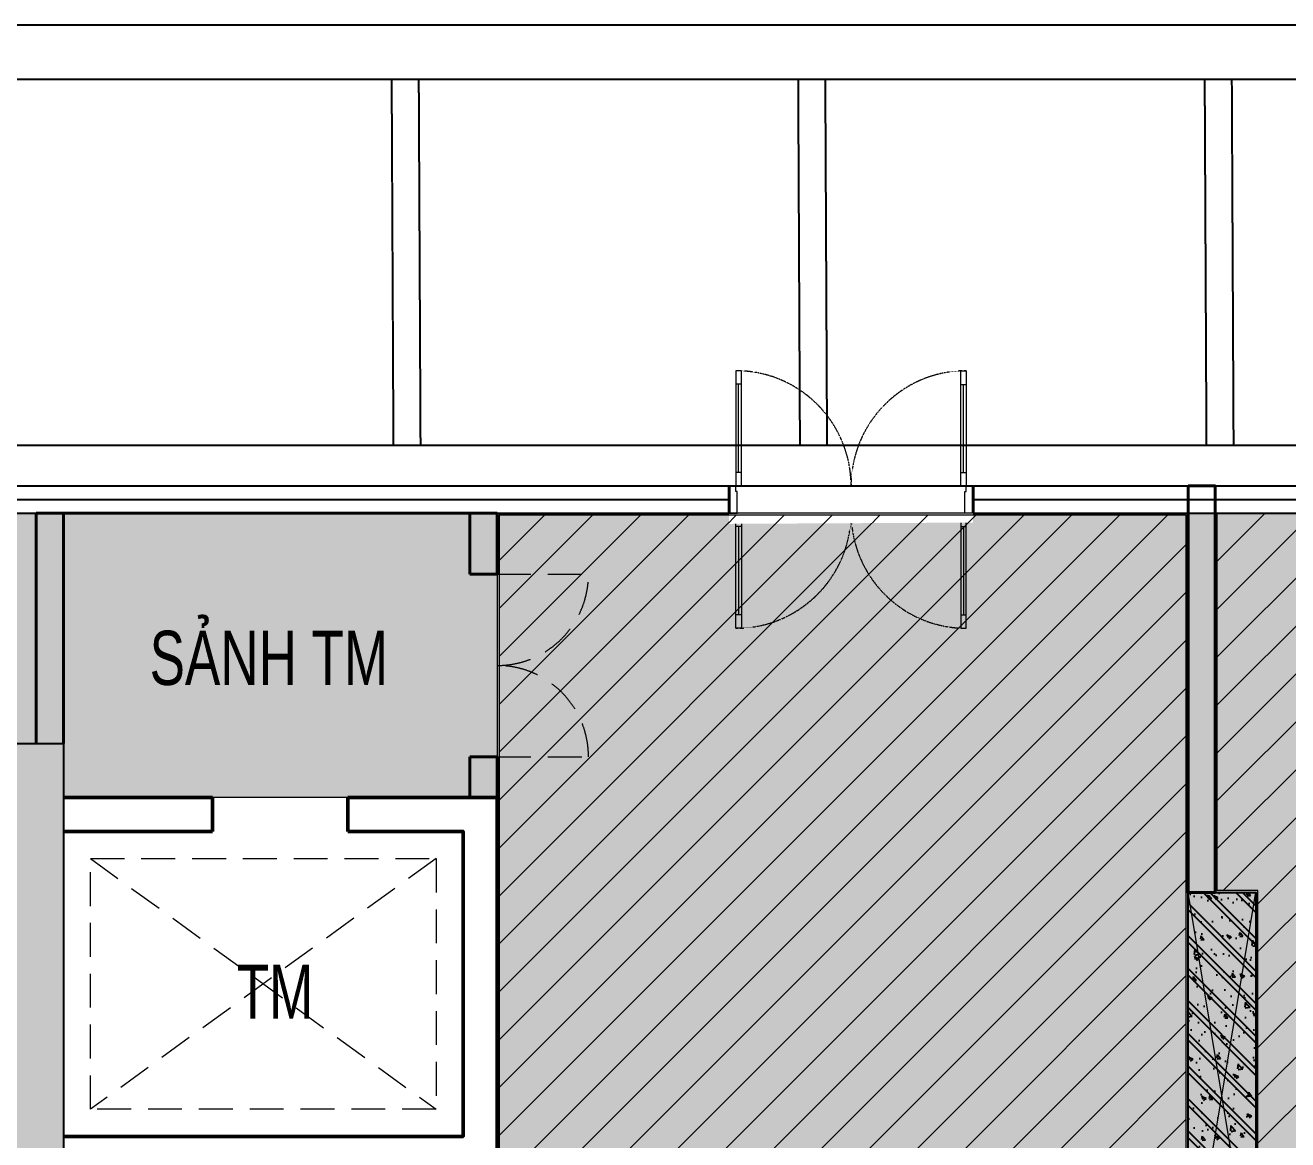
# Model space of a CAD drawing. Header units: millimetres. Extents: x -11451263 to 11578383104, y -507 to 1450429.
# Drawn here: x 11457701 to 11467018, y 1040534 to 1048759 of the extents above; entities that cross this region are included whole.
import ezdxf
from ezdxf.enums import TextEntityAlignment as Align

# ---------------------------------------------------------------- set-up
doc = ezdxf.new("R2010")
doc.units = ezdxf.units.MM
doc.header["$MEASUREMENT"] = 0
for name, pattern in [('DASH', [0.35, 0.25, -0.1]), ('DASHED2', [0.375, 0.25, -0.125]), ('HIDDEN2', [0.1875, 0.125, -0.0625])]:
    doc.linetypes.add(name, pattern=pattern)
doc.layers.get('0').update_dxf_attribs({"linetype": 'CONTINUOUS', "lineweight": 13})
doc.layers.get('Defpoints').update_dxf_attribs({"color": 5, "linetype": 'CONTINUOUS', "lineweight": 13})
for name, color, linetype in [('A-GLAZ', 135, 'CONTINUOUS'), ('canopy', 2, 'DASH'), ('KT-Net cot vach', 6, 'CONTINUOUS'), ('KT-Text', 7, 'CONTINUOUS'), ('xref.asix of  podium$0$xref.asix of  podium$0$AUDIT_I_220805193045-5', 6, 'CONTINUOUS'), ('xref.asix of  podium$0$xref.asix of  podium$0$KC2-DIM', 251, 'CONTINUOUS')]:
    doc.layers.add(name, color=color, linetype=linetype)
for name, color, linetype, lineweight in [('CUA', 37, 'CONTINUOUS', 13), ('D-building block', 8, 'CONTINUOUS', 13), ('DO DIEN TICH THONG THUY', 141, 'CONTINUOUS', 13), ('KT-Kich thuoc', 159, 'CONTINUOUS', 18), ('KT-Net cat', 1, 'CONTINUOUS', 40), ('KT-Net cot', 2, 'CONTINUOUS', 50), ('KT-Net thay', 7, 'CONTINUOUS', 25), ('KT-Net to mau', 159, 'CONTINUOUS', 18), ('KT-Vat lieu', 250, 'CONTINUOUS', 9)]:
    doc.layers.add(name, color=color, linetype=linetype, lineweight=lineweight)
doc.styles.add('Xref_ST_MBDV Cot vach 30.7.2022$0$Arial', font='arial.ttf', dxfattribs={"width": 0.7})
pattern_1 = [(45, (0, 0), (-176.7766952966369, 176.7766952966369), [])]

# ---------------------------------------------------------------- blocks, each defined once
blk = doc.blocks.new('*U135')
h = blk.add_hatch()
h.set_pattern_fill('VATLIEU04', color=250, scale=40, style=0, pattern_type=2)
h.set_pattern_definition([(49.99999999999999, (-449.9999999999709, 3049.999999999995), (286.9040730403014, -25.10085399303804), [30, -330]), (355, (-449.9999999999709, 3049.999999999995), (-55.50053344520001, 300.8768534800047), [24, -264]), (100.4514, (-426.0913279999709, 3047.908263999995), (231.4037526856086, 275.7758168243814), [25.496076, -280.4568448]), (46.18420000000001, (-449.9999999999709, 3129.999999999995), (426.8964194502578, -66.20760573160723), [45, -495]), (96.6356, (-414.4253019999708, 3124.482677199995), (373.8650822194813, 389.6471483601767), [38.2441152, -420.6852]), (351.1842, (-449.9999999999709, 3129.999999999995), (373.8647780534509, 389.6474403701299), [36, -396]), (21, (-409.9999999999709, 3109.999999999995), (238.7628208473847, -161.0475562661355), [30, -330]), (326.0000000000001, (-409.9999999999709, 3109.999999999995), (97.32613276863269, 290.0600180187412), [24, -264]), (71.4514, (-390.1031067999709, 3096.579357599995), (336.089051432596, 129.012198683981), [25.496076, -280.4568448]), (37.50000000000001, (-449.9999999999709, 3049.999999999995), (4.863942126916267, 133.1575415325246), [0, -260.8, 0, -268, 0, -265]), (7.499999999999999, (-449.9999999999709, 3049.999999999995), (105.2278149768594, 157.7646847529441), [0, -152.8, 0, -254.8, 0, -101]), (327.5, (-539.1999999999709, 3049.999999999995), (213.5289744689636, -9.021948693751902), [0, -100, 0, -312, 0, -414]), (317.5, (-579.1999999999709, 3049.999999999995), (233.2744677369545, 40.04199293292709), [0, -130, 0, -207.2, 0, -294]), (45, (-449.9999999999709, 3049.999999999995), (-120.2081528017131, 120.2081528017131), []), (45, (-449.9999999999709, 3098.999999999995), (-120.2081528017131, 120.2081528017131), [])])
h.paths.add_polyline_path([(-475, -474.9999999999998), (25, -475.0000000000047), (25.0000000000291, 2524.999999999995), (-474.9999999999709, 2525)])
at = {"color": 6, "ltscale": 0.25}
blk.add_lwpolyline([(-475, -474.9999999999998), (25, -475.0000000000047), (25.0000000000291, 2524.999999999995), (-474.9999999999709, 2525)], close=True, dxfattribs=at)
at = {"layer": 'Defpoints', "linetype": 'ByBlock', "ltscale": 30}
for p, q in [((25, -475.0000000000047), (-474.9999999999709, 2525)), ((-475, -474.9999999999998), (25.0000000000291, 2524.999999999995))]:
    blk.add_line(p, q, dxfattribs=at)
blk = doc.blocks.new('xref.asix of  podium$0$xref.asix of  podium$0$MBCot-PN-flat-22')
at = {"layer": 'xref.asix of  podium$0$xref.asix of  podium$0$AUDIT_I_220805193045-5', "linetype": 'ByBlock', "xscale": -1, "rotation": 359.9999999999985}
blk.add_blockref('*U135', (81111.80464432202, -17601.61661195522), dxfattribs=at)
blk = doc.blocks.new('*U232')
at = {"layer": 'CUA'}
for p, q in [((11462986.06236183, 1045059.265409328), (11462946.06236186, 1045059.263757837)), ((11462966.06236185, 1045059.264583582), (11462966.08919857, 1044409.264584284)), ((11464606.06236015, 1045059.332294696), (11464646.06236012, 1045059.333946187)), ((11464626.06236014, 1045059.333120442), (11464626.08919686, 1044409.333121143)), ((11462986.08919855, 1044409.265410029), (11462946.08919859, 1044409.263758539)), ((11464606.08919688, 1044409.332295398), (11464646.08919684, 1044409.333946888))]:
    blk.add_line(p, q, dxfattribs=at)
for points in [[(11462896.04997266, 1045359.336010444), (11462956.04997261, 1045359.33848768), (11462956.05658164, 1045199.26417059), (11462946.05658165, 1045199.263757718), (11462946.05823314, 1045159.263757752), (11462896.05823318, 1045159.261693389)], [(11464696.04997083, 1045359.41032752), (11464636.04997088, 1045359.407850284), (11464636.05657991, 1045199.333533195), (11464646.0565799, 1045199.333946067), (11464646.05823139, 1045159.333946101), (11464696.05823135, 1045159.336010465)], [(11462946.05823314, 1045159.263757752), (11462986.0582331, 1045159.265409242), (11462986.09332728, 1044309.265410114), (11462946.09332731, 1044309.263758624)], [(11464646.05823139, 1045159.333946101), (11464606.05823143, 1045159.332294611), (11464606.0933256, 1044309.332295483), (11464646.09332557, 1044309.333946974)]]:
    blk.add_lwpolyline(points, close=True, dxfattribs=at)
at = {"layer": 'CUA', "linetype": 'HIDDEN2'}
for centre, radius, start, end in [((11462946.05823314, 1045159.263757752), 849.9999998530715, 270.0024048669189, 0.002365586658900835), ((11464646.0582314, 1045159.333946103), 849.9999998541882, 180.0023655866589, 270.0023263197432)]:
    blk.add_arc(centre, radius, start, end, dxfattribs=at)
blk = doc.blocks.new('KHHFG-flat-35')
blk.add_wipeout([(-1884.308435667306, 79.61530733713857), (-1884.1622696518896, -238.4600480737863), (-84.11101673729695, -264.06321000750177), (-84.28365837223805, 70.29762198869139)]).dxf.layer = 'KT-Kich thuoc'
at = {"layer": 'KT-Net cat'}
for p, q in [((-1884.16385435313, -200.0777921419358), (-1884.172111805528, -0.07779231236781925)), ((-84.16385588608682, -200.0034750658087), (-84.172113340348, -0.003475236357189715))]:
    blk.add_line(p, q, dxfattribs=at)
at = {"layer": 'CUA'}
blk.add_blockref('*U232', (-11464780.22573229, -1045359.339485681), dxfattribs=at)
blk = doc.blocks.new('*U258')
at = {"layer": 'CUA'}
for p, q in [((11462986.08919855, 1046109.406610859), (11462946.08919859, 1046109.40826235)), ((11462966.06236185, 1045459.407437306), (11462966.08919857, 1046109.407436605)), ((11464606.08919688, 1046109.339725491), (11464646.08919684, 1046109.338074)), ((11464626.06236014, 1045459.338900447), (11464626.08919686, 1046109.338899745)), ((11462986.06236183, 1045459.406611561), (11462946.06236186, 1045459.408263051)), ((11464606.06236015, 1045459.339726192), (11464646.06236012, 1045459.338074702))]:
    blk.add_line(p, q, dxfattribs=at)
for points in [[(11462946.05823314, 1045359.408263137), (11462986.0582331, 1045359.406611646), (11462986.09332728, 1046209.406610774), (11462946.09332731, 1046209.408262265)], [(11464646.05823139, 1045359.338074787), (11464606.05823143, 1045359.339726278), (11464606.0933256, 1046209.339725406), (11464646.09332557, 1046209.338073915)], [(11462896.04997266, 1045159.336010444), (11462956.04997261, 1045159.333533209), (11462956.05658164, 1045319.407850298), (11462946.05658165, 1045319.408263171), (11462946.05823314, 1045359.408263137), (11462896.05823318, 1045359.4103275)], [(11464696.04997083, 1045159.261693368), (11464636.04997088, 1045159.264170604), (11464636.05657991, 1045319.338487694), (11464646.0565799, 1045319.338074821), (11464646.05823139, 1045359.338074787), (11464696.05823135, 1045359.336010424)]]:
    blk.add_lwpolyline(points, close=True, dxfattribs=at)
at = {"layer": 'CUA', "linetype": 'HIDDEN2'}
for centre, radius, start, end in [((11462946.05823314, 1045359.408263136), 849.9999998530715, 359.9976344133411, 89.99759513308109), ((11464646.0582314, 1045359.338074785), 849.9999998541882, 89.99767368025677, 179.9976344133411)]:
    blk.add_arc(centre, radius, start, end, dxfattribs=at)
blk = doc.blocks.new('KHHFG-flat-48')
blk.add_wipeout([(-1884.308435667306, -79.6153073371388), (-1884.1622696518896, 238.4600480737863), (-84.11101673729695, 264.06321000738535), (-84.28365837223805, -70.2976219886915)]).dxf.layer = 'KT-Kich thuoc'
at = {"layer": 'KT-Net cat'}
for p, q in [((-1884.16385435313, 200.0777921419358), (-1884.172111805528, 0.07779231236781925)), ((-84.16385588608682, 200.0034750658087), (-84.172113340348, 0.003475236357189715))]:
    blk.add_line(p, q, dxfattribs=at)
at = {"layer": 'CUA'}
blk.add_blockref('*U258', (-11464780.22573229, -1045159.332535207), dxfattribs=at)
blk = doc.blocks.new('NHÀ TRE T1-flat-1')
at = {"layer": 'D-building block', "linetype": 'DASHED2', "ltscale": 1000}
for p, q in [((2750.000000001863, 9849.999999999534), (200.0000000018626, 7999.999999999302)), ((200.0000000018626, 9849.999999999534), (2750.000000001863, 7999.999999999302))]:
    blk.add_line(p, q, dxfattribs=at)
for points in [[(3200.000000001863, 11949.99999775935), (3875.000000001863, 11949.99999775935)], [(3200.000000001863, 10599.99999775935), (3875.000000001863, 10599.99999775935)]]:
    blk.add_lwpolyline(points, dxfattribs=at)
blk.add_lwpolyline([(200.0000000018626, 9849.999999999534), (2750.000000001863, 9849.999999999534), (2750.000000001863, 7999.999999999302), (200.0000000018626, 7999.999999999302)], close=True, dxfattribs=at)
for centre, start, end in [((3200.000000001863, 11949.99999775935), 270, 0), ((3200.000000001863, 10599.99999775935), 0, 90)]:
    blk.add_arc(centre, 675, start, end, dxfattribs=at)
at = {"layer": 'KT-Net cat'}
for p, q in [((-200, 10700.00000000116), (-199.9999999962747, 12399.99999552045)), ((0, 10700.0000000007), (3.725290298461914e-09, 12399.99999551999)), ((3000.000000001863, 11949.99999775935), (3000.000000001863, 12399.99999551976)), ((3200.000000001863, 11949.99999775935), (3200.000000001863, 12399.99999551976)), ((3000.000000001863, 11949.99999775947), (3200.000000001863, 11949.99999775935)), ((3000.000000001863, 10299.9999999993), (3000.000000001863, 10599.99999775947)), ((3000.000000001863, 10599.99999775947), (3200.000000001863, 10599.99999775947)), ((3200.000000001863, 10299.9999999993), (3200, 10599.99999775947))]:
    blk.add_line(p, q, dxfattribs=at)
blk.add_lwpolyline([(8299.999989718199, 12600.00078354101), (8299.999989718199, 9600.0000004787), (8499.999989718199, 9600.0000004787), (8499.999989718199, 12600.00078354101)], close=True, dxfattribs=at)
blk.add_lwpolyline([(-199.9999999962747, 12399.99999552045), (3200.000000001863, 12399.999995513)], dxfattribs=at)
at = {"layer": 'KT-Net cot'}
for p, q in [((1.862645149230957e-09, 10299.99999999953), (1100.000000001863, 10299.99999999965)), ((1100.000000001863, 10299.99999999942), (1100.000000001863, 10049.99999999942)), ((2100.000000001863, 10299.99999999953), (3200.000000001863, 10299.9999999993)), ((2100.000000001863, 10299.99999999942), (2100.000000001863, 10049.99999999942))]:
    blk.add_line(p, q, dxfattribs=at)
for points in [[(1.862645149230957e-09, 7549.999999999534), (3200.000000001863, 7549.999999999302), (3200.000000001863, 10299.9999999993)], [(1.862645149230957e-09, 7799.999999999534), (2950.000000001863, 7799.999999999302), (2950.000000001863, 10049.9999999993), (2100.000000001863, 10049.99999999942)], [(1100.000000001863, 10049.99999999942), (1.862645149230957e-09, 10049.99999999953)]]:
    blk.add_lwpolyline(points, dxfattribs=at)
blk = doc.blocks.new('jghhjkghjkgj')
at = {"true_color": 0x93e6c6}
h = blk.add_hatch(color=111, dxfattribs=at)
h.dxf.hatch_style = 1
edge = h.paths.add_edge_path()
edge.add_line((11420665.34617715, 1047209.882184248), (11420627.0198351, 1046737.039440222))
edge.add_line((11420627.0198351, 1046737.039440222), (11420555.11735718, 1045834.29335869))
edge.add_arc((11420539.18812136, 1034072.541282242), 11761.76286312525, 28.674925205226316, 89.92240293626242, ccw=False)
edge.add_line((11430858.44420531, 1039716.300625292), (11431846.39290526, 1040058.618995413))
edge.add_line((11431846.39290526, 1040058.618995413), (11442618.08432915, 1043790.946242613))
edge.add_line((11442618.08432915, 1043790.946242613), (11443599.04307722, 1044106.122740515))
edge.add_line((11443599.04307722, 1044106.122740515), (11445650.15752504, 1044814.266165571))
edge.add_line((11445650.15752504, 1044814.266165571), (11445924.43929978, 1044019.805259973))
edge.add_line((11445924.43929978, 1044019.805259973), (11449043.7437544, 1045096.739177929))
edge.add_line((11449043.7437544, 1045096.739177929), (11449908.54899499, 1042591.858865889))
edge.add_line((11449908.54899499, 1042591.858865889), (11449435.94962094, 1042428.694811801))
edge.add_line((11449435.94962094, 1042428.694811801), (11450046.81770679, 1040659.3352269))
edge.add_line((11450046.81770679, 1040659.3352269), (11451833.09404434, 1040659.335226901))
edge.add_line((11451833.09404434, 1040659.335226901), (11451833.10186881, 1032959.335226136))
edge.add_line((11451833.10186881, 1032959.335226136), (11454833.10186806, 1032959.335226136))
edge.add_line((11454833.10186806, 1032959.335226136), (11454833.10186881, 1043459.335226903))
edge.add_line((11454833.10186881, 1043459.335226903), (11457983.10186881, 1043459.335226903))
edge.add_line((11457983.10186881, 1043459.335226903), (11457983.08678705, 1045159.320591468))
edge.add_line((11457983.08678705, 1045159.320591468), (11454935.61559436, 1045159.336010444))
edge.add_arc((11455108.64900212, 1049735.161953887), 4579.09637645701, 202.8297763266191, 267.8344100927352, ccw=False)
edge.add_line((11450888.27153881, 1047958.497187512), (11447601.05328171, 1057460.138691272))
edge.add_line((11447601.05328171, 1057460.138691272), (11441999.28549394, 1055526.137843724))
edge.add_line((11441999.28549394, 1055526.137843724), (11438932.14856026, 1054467.214554804))
edge.add_line((11438932.14856026, 1054467.214554804), (11431464.6703579, 1051889.081693271))
edge.add_line((11431464.6703579, 1051889.081693271), (11428612.24178358, 1060150.513312586))
edge.add_line((11428612.24178358, 1060150.513312586), (11425776.65565228, 1059171.532506769))
edge.add_line((11425776.65565228, 1059171.53250677), (11428353.90306842, 1051706.580273164))
edge.add_line((11428353.90306842, 1051706.580273164), (11425423.63876334, 1050694.911985658))
edge.add_line((11425423.63876334, 1050694.911985658), (11422485.40206504, 1049673.514908576))
edge.add_arc((11423650.2071781, 1046908.875863671), 3000.000000000176, 112.8467952194632, 174.2415130644879)
at = {"true_color": 0xf28888}
h = blk.add_hatch(color=11, dxfattribs=at)
h.dxf.hatch_style = 1
edge = h.paths.add_edge_path()
edge.add_line((11466283.08677676, 1045159.335215801), (11466283.08677676, 1032759.335220281))
edge.add_line((11466283.08677676, 1032759.335220281), (11454833.10188411, 1032759.335211071))
edge.add_line((11454833.10188411, 1032759.335211071), (11454833.10188672, 1032759.335226902))
edge.add_line((11454833.10188672, 1032759.335226902), (11446133.10186902, 1032759.3352269))
edge.add_line((11446133.10186902, 1032759.3352269), (11446133.10186902, 1033609.887757531))
edge.add_line((11446133.10186902, 1033609.887757531), (11445918.34170108, 1034231.933613925))
edge.add_line((11445918.34170108, 1034231.933613925), (11441901.02721401, 1032844.963307458))
edge.add_line((11441901.02721401, 1032844.963307458), (11442357.91166952, 1031521.612310319))
edge.add_line((11442357.91166952, 1031521.612310319), (11437915.23475826, 1029987.786419866))
edge.add_line((11437915.23475826, 1029987.786419866), (11437458.35030321, 1031311.137415706))
edge.add_line((11437458.35030321, 1031311.137415706), (11434312.39998763, 1030200.561528921))
edge.add_line((11434312.39998763, 1030200.561528921), (11435976.77098569, 1025390.916321477))
edge.add_arc((11440657.9651616, 1026868.049281125), 4908.716807176173, 197.5128920587287, 269.9282477989292)
edge.add_line((11440651.81791748, 1021959.336323082), (11485787.3255549, 1021959.335528439))
edge.add_arc((11485787.3255549, 1026814.91715749), 4855.581629050896, 270, 361.0120359737786)
edge.add_arc((11484052.80172972, 1026784.276452285), 6590.376070164582, 1.012035973778448, 7.072161650935872)
edge.add_line((11490593.03739566, 1027595.679052872), (11489889.44111853, 1030859.31749462))
edge.add_line((11489889.44111853, 1030859.31749462), (11485433.10186893, 1030859.31749462))
edge.add_line((11485433.10186893, 1030859.31749462), (11482533.20086868, 1030859.324810097))
edge.add_line((11482533.20086868, 1030859.324810097), (11475333.10290397, 1030859.310179142))
edge.add_line((11475333.10290397, 1030859.310179142), (11475333.10290397, 1032759.16139457))
edge.add_line((11475333.10290397, 1032759.16139457), (11475083.10187549, 1032759.335220757))
edge.add_line((11475083.10187549, 1032759.335220757), (11475083.10187549, 1043199.335220757))
edge.add_line((11475083.10187549, 1043199.335220757), (11475083.08677676, 1044046.175538429))
edge.add_line((11475083.08677676, 1044046.175538429), (11475083.08677676, 1045159.336010444))
edge.add_line((11475083.08677676, 1045159.336010444), (11466283.08677676, 1045159.335215801))
at = {"true_color": 0x40c9a2}
h = blk.add_hatch(color=113, dxfattribs=at)
h.dxf.hatch_style = 1
h.paths.add_polyline_path([(11461183.08678704, 1045159.336010444), (11466284.30328021, 1045159.336010444), (11466284.30328021, 1032958.117569539), (11461183.08678704, 1032958.117569539), (11461183.08678705, 1043059.320595948), (11457983.10186881, 1043059.320595948), (11457983.08678163, 1045159.320591468)])
for points, elevation in [([(11451833.10186881, 1032959.335226136), (11454833.10186806, 1032959.335226136), (11454833.10186881, 1043459.335226903), (11457983.10186881, 1043459.335226903), (11457983.08678705, 1045159.320591468), (11454935.61559436, 1045159.336010444, -0.2914953560425002), (11450888.27153881, 1047958.497187512)], 3.131082881101363e-10), ([(11482533.20086868, 1030859.324810097), (11475333.10290397, 1030859.310179142), (11475333.10290397, 1032759.16139457), (11475083.10187549, 1032759.335220757), (11475083.10187549, 1043199.335220757), (11475083.08677676, 1044046.175538429), (11475083.08677676, 1045159.336010444), (11466283.08677676, 1045159.335215801), (11466283.08677676, 1032759.335220281), (11454833.10188411, 1032759.335211071), (11454833.10188672, 1032759.335226902), (11446133.10186902, 1032759.3352269), (11446133.10186902, 1033609.887757531), (11445918.34170108, 1034231.933613925), (11441901.02721401, 1032844.963307458), (11442357.91166952, 1031521.612310319), (11437915.23475826, 1029987.786419866), (11437458.35030321, 1031311.137415706), (11434312.39998763, 1030200.561528921), (11435976.77098569, 1025390.916321477, 0.3269245432217827), (11440651.81791748, 1021959.336323082), (11485787.3255549, 1021959.335528439, 0.4193965546108029)], -7.59479239525951e-05)]:
    blk.add_lwpolyline(points, format="xyb", dxfattribs=dict(elevation=elevation))
at = {"elevation": -0.0003900927901394197}
blk.add_lwpolyline([(11461183.08678704, 1045159.336010444), (11466284.30328021, 1045159.336010444), (11466284.30328021, 1032958.117569539), (11461183.08678704, 1032958.117569539), (11461183.08678705, 1043059.320595948), (11457983.10186881, 1043059.320595948), (11457983.08678163, 1045159.320591468)], close=True, dxfattribs=at)
blk = doc.blocks.new('khgklh')
at = {"layer": 'canopy', "ltscale": 5}
for p, q in [((35795.05456908047, -50143.52765791037, -0.002397642729168218), (35782.00238749199, -47443.77889962483, -0.002397642729168218)), ((35995.05686206557, -50143.51848901843, -0.002397642729168218), (35982.00472480617, -47443.77889962483, -0.002397642729168218)), ((38795.08896386437, -50143.39012453088, -0.002397642729168218), (38782.03744719364, -47443.77889962483, -0.002397642729168218)), ((38995.09125685133, -50143.38095563871, -0.002397642729168218), (38982.03978450969, -47443.77889962483, -0.002397642729168218)), ((41795.12335865013, -50143.25259115116, -0.002397642729168218), (41782.07250689901, -47443.77889962459, -0.002397642729168218)), ((41995.12565163709, -50143.24342225923, -0.002397642729168218), (41982.07484421134, -47443.77889962459, -0.002397642729168218))]:
    blk.add_line(p, q, dxfattribs=at)
at = {"layer": 'canopy', "ltscale": 5, "elevation": -0.000390093371837867}
for points in [[(19045.48237139918, -30418.85341841867, -0.2272385897093034), (21085.51649207622, -32265.95292707533), (26450.37127753347, -47772.97778105375, 0.2908633368540378), (30314.69158861227, -50443.77889962576), (50708.34043556824, -50442.84397452872)], [(20965.13765138388, -31434.38537503872, -0.05972579019755635), (21366.39038236067, -32160.24109380646), (26730.54548132606, -47665.24351544806, 0.2898295105465972), (30320.5859976355, -50143.77862908773), (50208.39540595375, -50142.86689366063)]]:
    blk.add_lwpolyline(points, format="xyb", dxfattribs=at)
at = {"layer": 'canopy', "ltscale": 5}
for points in [[(50608.40915871225, -50442.84855577152), (50608.34043567255, -48943.78348401829, 0.4142135623730771), (48708.34043556824, -47043.77889962494), (31495.28562568873, -47043.77889962494)], [(50208.39540595375, -50142.86689366063), (50208.34043609351, -48943.80182159168, 0.4142135623727768), (48708.33995301276, -47443.77889962436), (31495.28562568873, -47443.77889962506)]]:
    blk.add_lwpolyline(points, format="xyb", dxfattribs=at)

msp = doc.modelspace()

# ---------------------------------------------------------------- hatches: boundary and pattern name
at = {"layer": 'DO DIEN TICH THONG THUY'}
h = msp.add_hatch(dxfattribs=at)
h.set_pattern_fill('ANSI31', color=256, scale=2000)
h.set_pattern_definition(pattern_1)
h.paths.add_polyline_path([(11466498.08677676, 1045159.336010444), (11475068.08677676, 1045159.336010444), (11475068.08677676, 1032744.368280936), (11475118.08678724, 1032744.209079081), (11475118.08678724, 1024974.335012296), (11474468.10261971, 1024974.335012296), (11474468.10261971, 1023444.335012296), (11475118.10186902, 1023444.335012296), (11475118.10186902, 1021959.336323082), (11466648.08677676, 1021959.336323082), (11466648.08677676, 1023444.335012296), (11467298.10261971, 1023444.335012296), (11467298.10261971, 1024974.335012296), (11466648.08677676, 1024974.335012296), (11466648.08677676, 1032744.320596427), (11466798.08677676, 1032744.320596427), (11466798.08677676, 1035774.240212874), (11466498.08677676, 1035774.330703531), (11466498.08677676, 1039344.320596427), (11466798.10438463, 1039344.320596427), (11466798.08668916, 1042374.244736724), (11466498.08677676, 1042374.244736724)])
at = {"layer": 'KT-Vat lieu'}
h = msp.add_hatch(dxfattribs=at)
h.set_pattern_fill('BTCT', color=256, scale=30)
h.set_pattern_definition([(49.99999999999999, (11491756.15174879, 1015288.920648109), (215.178054780226, -18.82564049477853), [22.5, -247.5]), (355, (11491756.15174879, 1015288.920648109), (-41.6254000839, 225.6576401100035), [18, -198]), (100.4514, (11491774.08325279, 1015287.351846109), (173.5528145142065, 206.8318626182861), [19.122057, -210.3426336]), (46.18420000000001, (11491756.15174879, 1015348.920648109), (320.1723145876933, -49.65570429870542), [33.75, -371.25]), (96.6356, (11491782.83277229, 1015344.782656009), (280.398811664611, 292.2353612701325), [28.6830864, -315.5139]), (351.1842, (11491756.15174879, 1015348.920648109), (280.3985835400882, 292.2355802775974), [27, -297]), (21, (11491786.15174879, 1015333.920648109), (179.0721156355385, -120.7856671996016), [22.5, -247.5]), (326.0000000000001, (11491786.15174879, 1015333.920648109), (72.99459957647451, 217.5450135140559), [18, -198]), (71.4514, (11491801.07441869, 1015323.855166309), (252.066788574447, 96.75914901298572), [19.122057, -210.3426336]), (37.50000000000001, (11491756.15174879, 1015288.920648109), (3.647956595187201, 99.86815614939344), [0, -195.6, 0, -201, 0, -198.75]), (7.499999999999999, (11491756.15174879, 1015288.920648109), (78.92086123264458, 118.3235135647081), [0, -114.6, 0, -191.1, 0, -75.75]), (327.5, (11491689.25174879, 1015288.920648109), (160.1467308517227, -6.766461520313927), [0, -75, 0, -234, 0, -310.5]), (317.5, (11491659.25174879, 1015288.920648109), (174.9558508027159, 30.03149469969532), [0, -97.5, 0, -155.4, 0, -220.5]), (45, (11491756.15174879, 1015288.920648109), (-79.5495128834866, 79.5495128834866), []), (45, (11491809.18475729, 1015288.920648109), (-79.5495128834866, 79.5495128834866), [])])
h.paths.add_polyline_path([(11454833.10186881, 1034909.335226902), (11455133.10186881, 1034909.335226902), (11455133.10186881, 1036059.335226902), (11454833.10186881, 1036059.335226902)], flags=17)
h.paths.add_polyline_path([(11455133.10186881, 1038509.335226902), (11454833.10186881, 1038509.335226902), (11454833.10186881, 1037359.335226902), (11455133.10186881, 1037359.335226902)], flags=17)
h.paths.add_polyline_path([(11454833.10186881, 1039809.335226902), (11455133.10186881, 1039809.335226902), (11455133.10186881, 1040309.335226902), (11457633.10186882, 1040309.335226903), (11457633.10186882, 1033109.335226903), (11455133.10186881, 1033109.335226902), (11455133.10186881, 1033609.335226902), (11454833.10186881, 1033609.335226902), (11454833.10186881, 1032759.335226902), (11457983.10186882, 1032759.335226903), (11457983.10186881, 1043459.335226903), (11454833.10186881, 1043459.335226902), (11454833.10186881, 1042534.335226903), (11455133.10186881, 1042534.335226903), (11455133.10186881, 1043109.335226902), (11457633.10186881, 1043109.335226903), (11457633.10186881, 1040659.335226903), (11455133.10186881, 1040659.335226902), (11455133.10186881, 1041234.335226903), (11454833.10186881, 1041234.335226903)])
h.paths.add_polyline_path([(11451533.10186881, 1033109.335226901), (11449033.10186881, 1033109.3352269), (11449033.10186881, 1040309.3352269), (11451533.10186881, 1040309.335226901), (11451533.10186881, 1039809.335226902), (11451833.10186881, 1039809.335226902), (11451833.10186881, 1040659.335226901), (11448683.10186881, 1040659.3352269), (11448683.10186881, 1032759.3352269), (11451833.10186881, 1032759.335226901), (11451833.10186881, 1033609.335226902), (11451533.10186881, 1033609.335226902)])
h.paths.add_polyline_path([(11451533.10186881, 1034909.335226902), (11451833.10186881, 1034909.335226902), (11451833.10186881, 1036059.335226902), (11451533.10186881, 1036059.335226902)], flags=17)
h.paths.add_polyline_path([(11451533.10186881, 1037359.335226902), (11451833.10186881, 1037359.335226902), (11451833.10186881, 1038509.335226902), (11451533.10186881, 1038509.335226902)], flags=17)

# ---------------------------------------------------------------- linework, layer by layer
at = {"layer": 'A-GLAZ'}
for points in [[(11416302.80702422, 1068166.673851891, -0.120579583671019), (11427835.17267752, 1069499.811716929), (11443670.22871258, 1065384.261491652, -0.2272385897093211), (11445710.26283326, 1063537.161982995), (11451075.11761872, 1048030.137129016, 0.2908633368540378), (11454939.4379298, 1045359.336010444), (11475233.10290388, 1045359.336010444)], [(11438323.64374049, 1066670.523150344), (11443643.38438473, 1065287.916119567, -0.2268593763515339), (11445616.66565393, 1063501.84535926), (11450981.70062032, 1047994.299695245, 0.2911846127893478), (11454937.51609002, 1045259.336010444), (11475133.10290388, 1045259.336010444)], [(11438297.0020274, 1066574.125118435), (11443616.51242097, 1065191.577930087, -0.226461319784536), (11445523.08331446, 1063466.485841148), (11450888.27153881, 1047958.497187512, 0.2914953560427168), (11454935.61559436, 1045159.336010444), (11475033.10290388, 1045159.336010444)]]:
    msp.add_lwpolyline(points, format="xyb", dxfattribs=at)
at = {"layer": 'DO DIEN TICH THONG THUY'}
msp.add_lwpolyline([(11466498.08677676, 1045159.336010444), (11475068.08677676, 1045159.336010444), (11475068.08677676, 1032744.368280936), (11475118.08678724, 1032744.209079081), (11475118.08678724, 1024974.335012296), (11474468.10261971, 1024974.335012296), (11474468.10261971, 1023444.335012296), (11475118.10186902, 1023444.335012296), (11475118.10186902, 1021959.336323082), (11466648.08677676, 1021959.336323082), (11466648.08677676, 1023444.335012296), (11467298.10261971, 1023444.335012296), (11467298.10261971, 1024974.335012296), (11466648.08677676, 1024974.335012296), (11466648.08677676, 1032744.320596427), (11466798.08677676, 1032744.320596427), (11466798.08677676, 1035774.240212874), (11466498.08677676, 1035774.330703531), (11466498.08677676, 1039344.320596427), (11466798.10438463, 1039344.320596427), (11466798.08668916, 1042374.244736724), (11466498.08677676, 1042374.244736724)], close=True, dxfattribs=at)
at = {"layer": 'KT-Net cot vach'}
msp.add_lwpolyline([(11454833.10186881, 1042534.335226903), (11454833.10186881, 1043459.335226902), (11457983.10186881, 1043459.335226903), (11457983.10186882, 1032759.335226903), (11454833.10186881, 1032759.335226902), (11454833.10186881, 1033609.335226902), (11455133.10186881, 1033609.335226902), (11455133.10186881, 1033109.335226902), (11457633.10186882, 1033109.335226903), (11457633.10186882, 1040309.335226903), (11455133.10186881, 1040309.335226902), (11455133.10186881, 1039809.335226902), (11454833.10186881, 1039809.335226902), (11454833.10186881, 1041234.335226903), (11455133.10186881, 1041234.335226903), (11455133.10186881, 1040659.335226902), (11457633.10186881, 1040659.335226903), (11457633.10186881, 1043109.335226903), (11455133.10186881, 1043109.335226902), (11455133.10186881, 1042534.335226903)], close=True, dxfattribs=at)

# ---------------------------------------------------------------- block references
at = {"layer": 'KT-Net to mau'}
msp.add_blockref('jghhjkghjkgj', (-0.0001486800611019135, 0.003101942013017833, 4.458499265995849e-05), dxfattribs=at)
at = {"layer": 'xref.asix of  podium$0$xref.asix of  podium$0$KC2-DIM'}
msp.add_blockref('xref.asix of  podium$0$xref.asix of  podium$0$MBCot-PN-flat-22', (11385196.29721421, 1057435.951839337), dxfattribs=at)

# ---------------------------------------------------------------- texts
at = {"layer": 'KT-Text', "style": 'Xref_ST_MBDV Cot vach 30.7.2022$0$Arial', "width": 0.7}
for s, p in [('SẢNH TM', (11459499.19283889, 1043890.835229442)), ('TM', (11459544.61797518, 1041427.593318285))]:
    msp.add_text(s, height=400, dxfattribs=at).set_placement(p, align=Align.CENTER)

# ---------------------------------------------------------------- next in the draw order: block references
at = {"layer": 'KT-Net cat'}
msp.add_blockref('KHHFG-flat-35', (11464780.22573229, 1045359.339485681), dxfattribs=at)

# ---------------------------------------------------------------- next in the draw order: block references
msp.add_blockref('KHHFG-flat-48', (11464780.22573229, 1045159.332535207), dxfattribs=at)

# ---------------------------------------------------------------- next in the draw order: block references
msp.add_blockref('NHÀ TRE T1-flat-1', (11457983.08678704, 1032759.320595948), dxfattribs=at)

# ---------------------------------------------------------------- next in the draw order: block references
at = {"layer": 'KT-Net thay'}
msp.add_blockref('khgklh', (11424624.74619251, 1095803.118012011, 4.458557435840575e-05), dxfattribs=at)

# ---------------------------------------------------------------- next in the draw order: hatches: boundary and pattern name
at = {"layer": 'DO DIEN TICH THONG THUY'}
h = msp.add_hatch(dxfattribs=at)
h.set_pattern_fill('ANSI31', color=256, scale=2000)
h.set_pattern_definition(pattern_1)
h.paths.add_polyline_path([(11461198.08678704, 1045144.320636811), (11461198.08678704, 1032974.320596427), (11465668.10382753, 1032974.320596427), (11465668.08618472, 1035774.326098273), (11466268.10185854, 1035774.326098273), (11466268.10185854, 1045144.335965094)])

# ---------------------------------------------------------------- next in the draw order: linework, layer by layer
msp.add_lwpolyline([(11461183.08678704, 1045159.320591461), (11461183.08678704, 1032959.320596427), (11465683.10392205, 1032959.320596427), (11465683.08627924, 1035759.326098273), (11466283.10185854, 1035759.326098273), (11466283.10185854, 1045159.336010444), (11461183.08678704, 1045159.320591461)], dxfattribs=at)
msp.add_lwpolyline([(11461198.08678704, 1045144.320636811), (11461198.08678704, 1032974.320596427), (11465668.10382753, 1032974.320596427), (11465668.08618472, 1035774.326098273), (11466268.10185854, 1035774.326098273), (11466268.10185854, 1045144.335965094)], close=True, dxfattribs=at)

doc.saveas('drawing.dxf')
